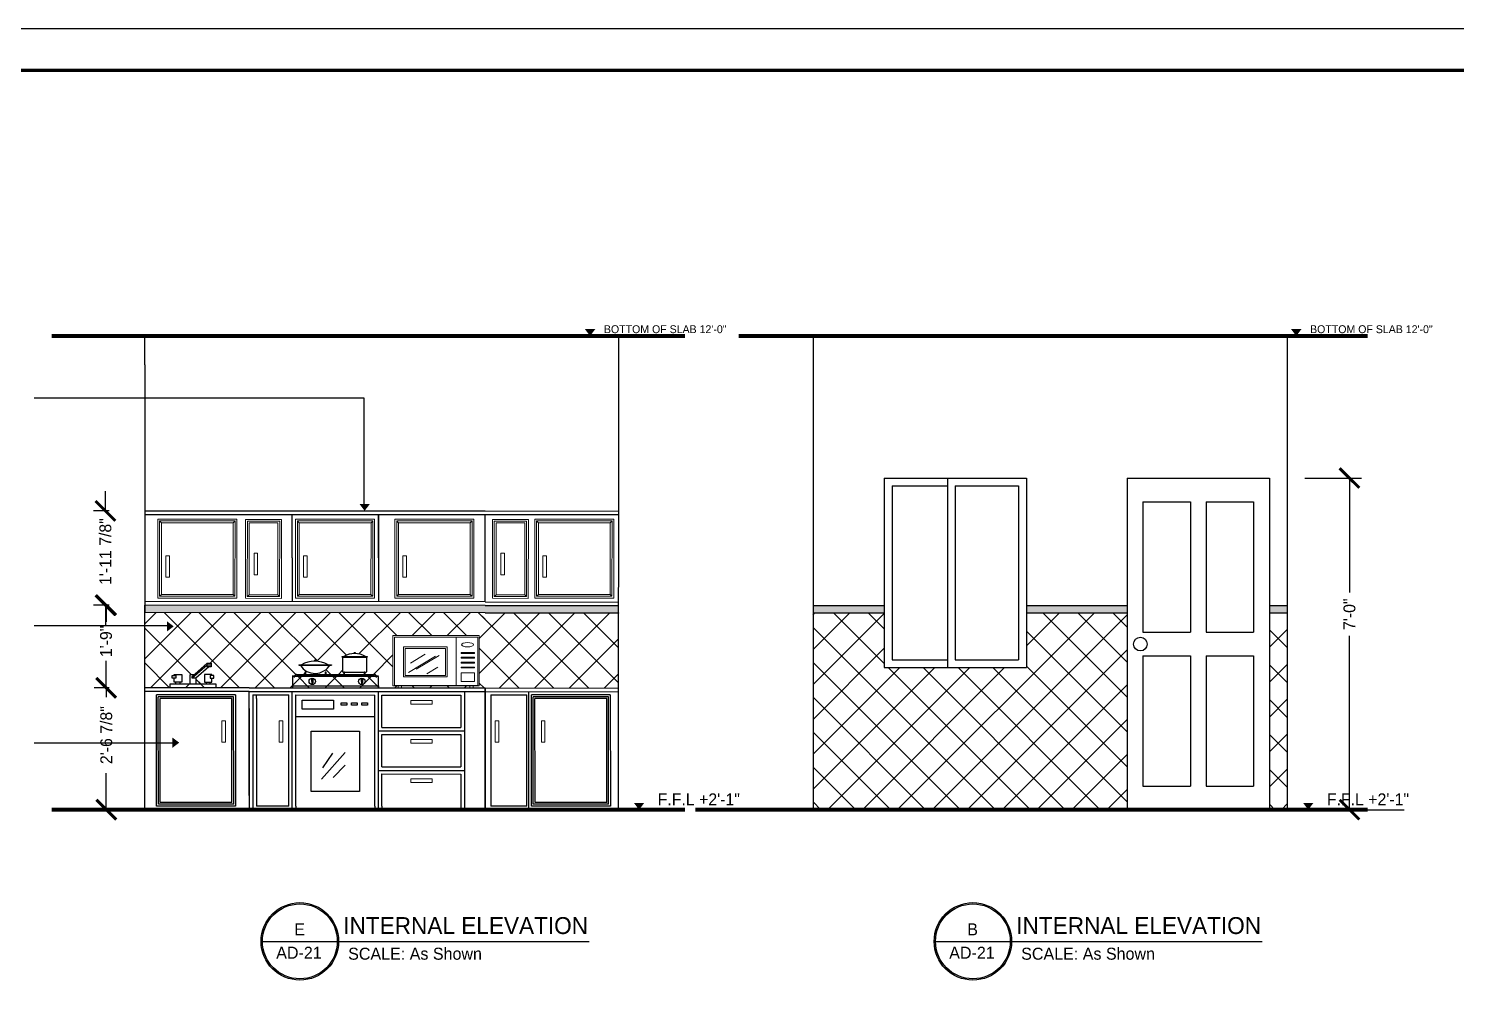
# Model space of a CAD drawing. Extents: x 10753 to 18704, y -5361 to 1140.
# Drawn here: x 16513.4 to 16874.8, y -4277.4 to -4031.7 of the extents above; entities that cross this region are included whole.
import ezdxf

# ---------------------------------------------------------------- set-up
doc = ezdxf.new("R2010")
doc.units = 0
doc.header["$LTSCALE"] = 30
doc.header["$MEASUREMENT"] = 0
doc.header["$PDMODE"] = 3
doc.layers.get('0').update_dxf_attribs({"linetype": 'CONTINUOUS'})
doc.layers.get('DEFPOINTS').update_dxf_attribs({"linetype": 'CONTINUOUS'})
for name, color, linetype in [('cross sectional lines', 9, 'CONTINUOUS'), ('furniture', 9, 'CONTINUOUS'), ('SEAL', 1, 'CONTINUOUS'), ('SLINE', 3, 'CONTINUOUS'), ('WALL', 2, 'CONTINUOUS'), ('WINDOW', 5, 'CONTINUOUS'), ('WL', 9, 'CONTINUOUS'), ('地毯', 6, 'CONTINUOUS')]:
    doc.layers.add(name, color=color, linetype=linetype)
doc.styles.add('EE', font='eurr____.ttf')
doc.styles.add('SMALL-DIM', font='stylu.ttf', dxfattribs={"height": 2})
doc.styles.get("Standard").update_dxf_attribs({"font": 'stylu.ttf', "height": 3})
doc.dimstyles.new('D1', dxfattribs={"dimtxt": 6, "dimasz": 5, "dimexe": 1, "dimexo": 2, "dimgap": 1, "dimtad": 1, "dimdec": 4, "dimzin": 3, "dimdsep": 46, "dimlunit": 4, "dimtxsty": 'Standard', "dimcen": 3, "dimclrd": 7, "dimclre": 7, "dimclrt": 2, "dimadec": 0, "dimazin": 0, "dimtfac": 1, "dimtdec": 4, "dimtofl": 0, "dimtmove": 2, "dimatfit": 3, "dimfxl": 1, "dimfrac": 2, "dimtolj": 1, "dimtzin": 1, "dimarcsym": 0})
pattern_1 = [(45, (-11268.997, -5565.0856), (-4.4194174, 4.4194174), []), (135, (-11268.997, -5565.0856), (-4.4194174, -4.4194174), [])]
pattern_2 = [(45, (-9377.65, -1191.0903), (-4.4194174, 4.4194174), []), (135, (-9377.65, -1191.0903), (-4.4194174, -4.4194174), [])]

# ---------------------------------------------------------------- blocks, each defined once
blk = doc.blocks.new('handle elivation')
at = {"color": 31, "linetype": 'ByBlock', "lineweight": 5}
for p, q in [((0, 0), (0, 6)), ((1, 6), (0, 6)), ((1, 0), (1, 6)), ((0, 0), (1, 0))]:
    blk.add_line(p, q, dxfattribs=at)
blk = doc.blocks.new('oven elivation')
at = {"color": 31, "lineweight": 9}
for p, q in [((0, 21.06), (0, 0)), ((36, 21.06), (0, 21.06)), ((36, 0), (36, 21.06)), ((0, 0), (36, 0)), ((2.22, 0), (3.63, 0)), ((2.22, -0.81), (2.22, 0)), ((3.63, 0), (3.63, -0.81)), ((32.09, -0.81), (32.09, 0)), ((33.5, -0.81), (32.09, -0.81)), ((33.5, 0), (33.5, -0.81))]:
    blk.add_line(p, q, dxfattribs=at)
at = {"color": 31, "linetype": 'ByBlock', "lineweight": 9, "ltscale": 10}
for p, q in [((0.61, 0.2), (35.52, 0.2)), ((2.22, -0.81), (3.63, -0.81))]:
    blk.add_line(p, q, dxfattribs=at)
at = {"layer": '地毯', "color": 31, "lineweight": 9}
for p, q in [((0.61, 0.2), (0.61, 20.37)), ((0.61, 20.37), (35.52, 20.37)), ((26.44, 0.2), (26.44, 20.37)), ((35.52, 20.37), (35.52, 0.2)), ((4.37, 16.33), (22.68, 16.33)), ((4.37, 3.76), (4.37, 16.33)), ((5.05, 15.65), (22, 15.65)), ((5.05, 4.44), (5.05, 15.65)), ((6.46, 5.65), (17.76, 12.5)), ((7.27, 9.48), (13.52, 13.31)), ((9.69, 7.06), (19.37, 12.7)), ((22, 15.65), (22, 4.44)), ((22.68, 16.33), (22.68, 3.76)), ((34.11, 14.05), (28.46, 14.05)), ((28.46, 14.05), (28.46, 13.64)), ((28.46, 13.64), (34.11, 13.64)), ((34.11, 12.01), (28.46, 12.01)), ((28.46, 12.01), (28.46, 11.61)), ((34.11, 13.64), (34.11, 14.05)), ((34.11, 11.61), (34.11, 12.01)), ((14.13, 5.04), (18.77, 7.86)), ((28.46, 11.61), (34.11, 11.61)), ((34.11, 9.97), (28.46, 9.97)), ((28.46, 9.97), (28.46, 9.57)), ((28.46, 9.57), (34.11, 9.57)), ((34.11, 7.93), (28.46, 7.93)), ((28.46, 7.93), (28.46, 7.53)), ((28.46, 7.53), (34.11, 7.53)), ((34.11, 9.57), (34.11, 9.97)), ((34.11, 7.53), (34.11, 7.93)), ((22.68, 3.76), (4.37, 3.76)), ((22, 4.44), (5.05, 4.44))]:
    blk.add_line(p, q, dxfattribs=at)
blk.add_lwpolyline([(28.46, 5.52), (34.08, 5.52), (34.08, 1.86), (28.46, 1.86)], close=True, dxfattribs=at)
blk.add_ellipse((31.18, 17.27), major_axis=(-2.52, 0), ratio=0.359994, dxfattribs=at)
blk = doc.blocks.new('cabinet elivation 2x2')
at = {"color": 31, "linetype": 'ByBlock', "lineweight": 9, "ltscale": 10}
for p, q in [((1, -1), (0.5, -0.5)), ((21.02, -1), (21.52, -0.5)), ((1, -21), (0.5, -21.5)), ((21, -21.02), (21.5, -21.52))]:
    blk.add_line(p, q, dxfattribs=at)
at = {"layer": 'cross sectional lines', "color": 31, "linetype": 'ByBlock', "lineweight": 9, "ltscale": 10}
for p, q in [((22.02, 0), (22, -22.02)), ((21.02, -1), (21, -21.02)), ((21.52, -0.5), (21.5, -21.52)), ((22, -22.02), (0, -22)), ((21.5, -21.52), (0.5, -21.5)), ((21, -21.02), (1, -21))]:
    blk.add_line(p, q, dxfattribs=at)
at = {"layer": 'DEFPOINTS', "color": 31, "linetype": 'ByBlock', "lineweight": 9, "ltscale": 10}
for p, q in [((0, -22), (0, 0)), ((0, 0), (22.02, 0)), ((0.5, -21.5), (0.5, -0.5)), ((0.5, -0.5), (21.52, -0.5)), ((1, -21), (1, -1)), ((1, -1), (21.02, -1))]:
    blk.add_line(p, q, dxfattribs=at)
at = {"color": 31, "linetype": 'ByBlock', "lineweight": 5}
blk.add_blockref('handle elivation', (2.25, -16.2), dxfattribs=at)
blk = doc.blocks.new('cabinet elevation 1x2')
at = {"color": 31, "linetype": 'ByBlock', "lineweight": 9, "ltscale": 10}
for p, q in [((0.98, -21.02), (0.48, -21.52)), ((8.98, -21.03), (9.48, -21.53))]:
    blk.add_line(p, q, dxfattribs=at)
at = {"layer": 'cross sectional lines', "color": 31, "linetype": 'ByBlock', "lineweight": 9, "ltscale": 10}
for p, q in [((0, 0), (-0.02, -22.02)), ((10, 0), (9.98, -22.03)), ((0.5, -0.5), (0.48, -21.52)), ((1, -1), (0.98, -21.02)), ((9, -1), (8.98, -21.03)), ((9.5, -0.5), (9.48, -21.53)), ((9.98, -22.03), (-0.02, -22.02)), ((9.48, -21.53), (0.48, -21.52)), ((8.98, -21.03), (0.98, -21.02))]:
    blk.add_line(p, q, dxfattribs=at)
at = {"layer": 'DEFPOINTS', "color": 31, "linetype": 'ByBlock', "lineweight": 9, "ltscale": 10}
for p, q in [((0, 0), (10, 0)), ((0.5, -0.5), (9.5, -0.5)), ((1, -1), (9, -1))]:
    blk.add_line(p, q, dxfattribs=at)
at = {"layer": 'cross sectional lines', "color": 31, "linetype": 'ByBlock', "lineweight": 9, "ltscale": 10}
blk.add_blockref('handle elivation', (2.36, -15.44), dxfattribs=at)
blk = doc.blocks.new('Faucet - kit sink front')
for p, q in [((-0.25, 3), (3.75, 6.5)), ((3.75, 6), (-0.25, 2.5)), ((4.1921, 5.5041), (0.75, 2.5)), ((3.75, 6), (3.75, 6.5)), ((3.75, 6.5), (4.75, 6.5)), ((3.75, 5.5), (3.75, 6)), ((4.75, 6), (3.75, 6)), ((4.75, 5.5), (3.75, 5.5)), ((4.75, 6.5), (4.75, 6)), ((4.75, 6), (4.75, 5.5)), ((-4.5, 1), (-4.5, 1.5)), ((-3.5, 1.5), (-3.5, 1)), ((-0.75, 3.5), (0.3192, 3.5)), ((-0.75, 1), (-0.75, 3.5)), ((-0.25, 2.5), (-0.25, 3)), ((0.75, 2.5), (-0.25, 2.5)), ((0.75, 2.5), (0.75, 1)), ((3.5, 1.5), (3.5, 1)), ((4.5, 1), (4.5, 1.5))]:
    blk.add_line(p, q)
for points in [[(-6, 0), (-6, 1), (6, 1), (6, 0)], [(-5.5, 2.5), (-5.5, 3.25), (-4.5, 3.25), (-4.5, 2.5)], [(5.5, 2.5), (5.5, 3.25), (4.5, 3.25), (4.5, 2.5)]]:
    blk.add_lwpolyline(points, close=True)
for points in [[(-5, 3.2513), (-5, 3.5), (-3, 3.5), (-3, 1.5), (-5, 1.5), (-5, 2.5)], [(5, 3.2513), (5, 3.5), (3, 3.5), (3, 1.5), (5, 1.5), (5, 2.5)]]:
    blk.add_lwpolyline(points)
blk = doc.blocks.new('_ArchTick')
at = {"color": 0, "linetype": 'ByBlock', "const_width": 0.15}
blk.add_lwpolyline([(-0.5, -0.5), (0.5, 0.5)], dxfattribs=at)
blk = doc.blocks.new('*D425')
at = {"color": 7, "linetype": 'Continuous', "lineweight": -2, "transparency": 16777216}
for p, q in [((16533.78, -4198.7), (16530.05, -4198.7)), ((16533.05, -4198.7), (16533.05, -4201.05)), ((16533.05, -4229.58), (16533.05, -4220.33)), ((16533.78, -4229.58), (16530.05, -4229.58))]:
    blk.add_line(p, q, dxfattribs=at)
at = {"layer": 'DEFPOINTS', "color": 0, "linetype": 'Continuous', "transparency": 16777216}
for p in [(16533.05, -4198.7), (16542.78, -4198.7), (16542.78, -4229.58)]:
    blk.add_point(p, dxfattribs=at)
at = {"color": 7, "linetype": 'Continuous', "lineweight": -2, "transparency": 16777216, "xscale": 5, "yscale": 5, "zscale": 5}
for p, rotation in [((16533.05, -4198.7), 90), ((16533.05, -4229.58), 270)]:
    blk.add_blockref('_ArchTick', p, dxfattribs=dict(at, rotation=rotation))
at = {"color": 0, "linetype": 'Continuous', "transparency": 16777216, "insert": (16533.05, -4210.69), "char_height": 3, "attachment_point": 5, "rotation": 90}
blk.add_mtext('\\A1;2\'-6 7/8"', dxfattribs=at)
blk = doc.blocks.new('*D426')
at = {"color": 7, "linetype": 'Continuous', "lineweight": -2, "transparency": 16777216}
for p, q in [((16533.78, -4177.78), (16529.99, -4177.78)), ((16532.99, -4177.78), (16532.99, -4181.99)), ((16532.99, -4198.7), (16532.99, -4191.91)), ((16533.78, -4198.7), (16529.99, -4198.7))]:
    blk.add_line(p, q, dxfattribs=at)
at = {"layer": 'DEFPOINTS', "color": 0, "linetype": 'Continuous', "transparency": 16777216}
for p in [(16532.99, -4177.78), (16542.78, -4177.78), (16542.78, -4198.7)]:
    blk.add_point(p, dxfattribs=at)
at = {"color": 7, "linetype": 'Continuous', "lineweight": -2, "transparency": 16777216, "xscale": 5, "yscale": 5, "zscale": 5}
for p, rotation in [((16532.99, -4177.78), 90), ((16532.99, -4198.7), 270)]:
    blk.add_blockref('_ArchTick', p, dxfattribs=dict(at, rotation=rotation))
at = {"color": 0, "linetype": 'Continuous', "transparency": 16777216, "insert": (16532.99, -4186.95), "char_height": 3, "attachment_point": 5, "rotation": 90}
blk.add_mtext('\\A1;1\'-9"', dxfattribs=at)
blk = doc.blocks.new('*D427')
at = {"color": 7, "linetype": 'Continuous', "lineweight": -2, "transparency": 16777216}
for p, q in [((16532.83, -4153.9), (16532.83, -4148.9)), ((16533.78, -4153.9), (16529.83, -4153.9)), ((16533.78, -4177.78), (16529.83, -4177.78)), ((16532.83, -4177.78), (16532.83, -4182.78))]:
    blk.add_line(p, q, dxfattribs=at)
at = {"layer": 'DEFPOINTS', "color": 0, "linetype": 'Continuous', "transparency": 16777216}
for p in [(16532.83, -4153.9), (16542.78, -4153.9), (16542.78, -4177.78)]:
    blk.add_point(p, dxfattribs=at)
at = {"color": 7, "linetype": 'Continuous', "lineweight": -2, "transparency": 16777216, "xscale": 5, "yscale": 5, "zscale": 5}
for p, rotation in [((16532.83, -4153.9), 270), ((16532.83, -4177.78), 90)]:
    blk.add_blockref('_ArchTick', p, dxfattribs=dict(at, rotation=rotation))
at = {"color": 0, "linetype": 'Continuous', "transparency": 16777216, "insert": (16532.83, -4164.2), "char_height": 3, "attachment_point": 5, "rotation": 90}
blk.add_mtext('\\A1;1\'-11 7/8"', dxfattribs=at)
blk = doc.blocks.new('*D385')
at = {"color": 7, "lineweight": -2, "transparency": 16777216}
for p, q in [((16836.46, -4145.58), (16850.73, -4145.58)), ((16847.73, -4145.58), (16847.73, -4174.6)), ((16847.73, -4229.58), (16847.73, -4185.54)), ((16836.46, -4229.58), (16850.73, -4229.58))]:
    blk.add_line(p, q, dxfattribs=at)
at = {"layer": 'DEFPOINTS', "color": 0, "transparency": 16777216}
for p in [(16827.46, -4145.58), (16847.73, -4145.58), (16827.46, -4229.58)]:
    blk.add_point(p, dxfattribs=at)
at = {"color": 7, "lineweight": -2, "transparency": 16777216, "xscale": 5, "yscale": 5, "zscale": 5}
for p, rotation in [((16847.73, -4145.58), 90), ((16847.73, -4229.58), 270)]:
    blk.add_blockref('_ArchTick', p, dxfattribs=dict(at, rotation=rotation))
at = {"color": 0, "transparency": 16777216, "insert": (16847.73, -4180.07), "char_height": 3, "attachment_point": 5, "rotation": 90}
blk.add_mtext('\\A1;7\'-0"', dxfattribs=at)

msp = doc.modelspace()

# ---------------------------------------------------------------- hatches: boundary and pattern name
at = {"linetype": 'Continuous'}
h = msp.add_hatch(color=230, dxfattribs=at)
h.dxf.hatch_style = 1
h.paths.add_polyline_path([(16656.81053, -4107.86217), (16654.19348, -4107.86217), (16655.50201, -4109.5808)])
h = msp.add_hatch(color=230, dxfattribs=at)
h.dxf.hatch_style = 1
h.paths.add_polyline_path([(16835.56386, -4107.86217), (16832.94681, -4107.86217), (16834.25534, -4109.5808)])
h = msp.add_hatch(color=230, dxfattribs=at)
h.dxf.hatch_style = 1
h.paths.add_polyline_path([(16599.74779, -4152.15458), (16597.13074, -4152.15458), (16598.43927, -4153.87321)])
h = msp.add_hatch(color=230, dxfattribs=at)
h.dxf.hatch_style = 1
h.paths.add_polyline_path([(16548.37979, -4181.8363), (16548.37979, -4184.45335), (16550.09843, -4183.14483)])
h = msp.add_hatch()
h.set_pattern_fill('ANSI37', color=0, scale=50)
h.set_pattern_definition(pattern_1)
h.paths.add_polyline_path([(16831.95634, -4179.70885), (16827.45634, -4179.70885), (16827.45634, -4229.5808), (16831.95634, -4229.5808)])
h = msp.add_hatch(color=230, dxfattribs=at)
h.dxf.hatch_style = 1
h.paths.add_polyline_path([(16549.77003, -4211.29791), (16549.77003, -4213.91496), (16551.48867, -4212.60644)])
h = msp.add_hatch(color=230, dxfattribs=at)
h.dxf.hatch_style = 1
h.paths.add_polyline_path([(16669.21174, -4227.86217), (16666.59469, -4227.86217), (16667.90321, -4229.5808)])
h = msp.add_hatch(color=230, dxfattribs=at)
h.dxf.hatch_style = 1
h.paths.add_polyline_path([(16838.5998, -4227.86217), (16835.98275, -4227.86217), (16837.29128, -4229.5808)])
at = {"layer": 'furniture'}
h = msp.add_hatch(color=3, dxfattribs=at)
h.dxf.hatch_style = 1
h.paths.add_polyline_path([(16662.72037, -4177.89223), (16628.94887, -4177.86124), (16542.77633, -4177.78341), (16542.77633, -4179.60002), (16628.94723, -4179.67785), (16662.7187, -4179.70885)])
h = msp.add_hatch(color=3, dxfattribs=at)
h.dxf.hatch_style = 1
h.paths.add_polyline_path([(16628.94969, -4177.86124), (16542.7764, -4177.78341), (16542.7764, -4179.60002), (16628.94969, -4179.67786)])
h = msp.add_hatch(color=3, dxfattribs=at)
h.dxf.hatch_style = 1
h.paths.add_polyline_path([(16631.60758, -4367.75487), (16560.60758, -4367.75487), (16560.60758, -4369.75487), (16647.60758, -4369.75487), (16647.60758, -4368.96401), (16631.60758, -4368.96464)])
h.paths.add_polyline_path([(16833.62354, -4367.75487), (16806.62354, -4367.75487), (16806.62354, -4369.75487), (16833.62354, -4369.75487)])
h.paths.add_polyline_path([(16770.62354, -4367.75487), (16762.62443, -4367.75487), (16762.62444, -4368.08181), (16746.62354, -4368.08244), (16746.62354, -4369.75487), (16770.62354, -4369.75487)])
h.paths.add_polyline_path([(16791.45634, -4177.89223), (16765.95634, -4177.89223), (16765.95634, -4179.70885), (16791.45634, -4179.70885)])
h.paths.add_polyline_path([(16729.95634, -4177.89223), (16711.95634, -4177.89223), (16711.95634, -4179.70885), (16729.95634, -4179.70885)])
h.paths.add_polyline_path([(16831.95634, -4177.89223), (16827.45634, -4177.89223), (16827.45634, -4179.70885), (16831.95634, -4179.70885)])
h = msp.add_hatch(dxfattribs=at)
h.set_pattern_fill('ANSI37', color=3, scale=50)
h.set_pattern_definition(pattern_2)
h.paths.add_polyline_path([(16662.7187, -4179.70885), (16628.94723, -4179.67785), (16542.77561, -4179.60002), (16542.77591, -4198.69836), (16569.215, -4198.69836), (16601.91323, -4198.72789), (16601.91323, -4198.7082), (16601.95789, -4198.17075), (16601.95789, -4198.72793), (16628.94969, -4198.75231), (16662.7012, -4198.78329)])
h.paths.add_polyline_path([(16627.40589, -4198.24403), (16625.89301, -4198.24403), (16625.89301, -4198.73244), (16625.03755, -4198.73244), (16625.03755, -4198.24403), (16607.80626, -4198.24403), (16607.80626, -4198.73244), (16606.9508, -4198.73244), (16606.9508, -4198.24403), (16605.60652, -4198.24403), (16605.60652, -4185.49345), (16627.40589, -4185.49345)], flags=16)
h.paths.add_polyline_path([(16627.11509, -4198.12192), (16605.97315, -4198.12192), (16605.97315, -4185.91174), (16627.11509, -4185.91174)], flags=0)
h.paths.add_polyline_path([(16626.25962, -4189.73767), (16626.25962, -4189.98186), (16622.83781, -4189.98186), (16622.83781, -4189.73767)], flags=0)
h.paths.add_polyline_path([(16626.25962, -4190.97159), (16626.25962, -4191.21579), (16622.83781, -4191.21579), (16622.83781, -4190.97159)], flags=0)
edge = h.paths.add_edge_path(flags=0)
edge.add_ellipse((16624.48762, -4187.78403), major_axis=(-1.52759, 0), ratio=0.359994354, start_angle=0, end_angle=360)
h.paths.add_polyline_path([(16626.25962, -4192.20552), (16626.25962, -4192.44971), (16622.83781, -4192.44971), (16622.83781, -4192.20552)], flags=0)
h.paths.add_polyline_path([(16626.25962, -4193.43945), (16626.25962, -4193.68364), (16622.83781, -4193.68364), (16622.83781, -4193.43945)], flags=0)
h.paths.add_polyline_path([(16626.24024, -4194.8991), (16626.24024, -4197.12033), (16622.83781, -4197.12033), (16622.83781, -4194.8991)], flags=0)
h.paths.add_polyline_path([(16619.33849, -4195.96911), (16608.25042, -4195.96911), (16608.25042, -4188.35686), (16619.33849, -4188.35686)], flags=0)
h.paths.add_polyline_path([(16618.92718, -4195.5578), (16608.66173, -4195.5578), (16608.66173, -4188.76817), (16618.92718, -4188.76817)], flags=0)
h.paths.add_polyline_path([(16601.44055, -4195.86021), (16580.66379, -4195.86021, -0.414213562), (16581.21054, -4195.31345), (16593.17225, -4195.31345), (16593.17225, -4194.83146), (16593.08175, -4194.83146, -0.414213562), (16592.94506, -4194.69477), (16592.94506, -4190.97268), (16592.74547, -4190.97268), (16592.74547, -4190.77309), (16593.18297, -4190.77309, -0.132936902), (16595.93977, -4190.0216, -0.413337456), (16595.80596, -4189.88739, -1), (16596.07438, -4189.88739, -0.451127022), (16595.93972, -4190.03693, -0.131220231), (16598.66376, -4190.77309), (16599.07856, -4190.77309), (16599.07856, -4190.97268), (16598.87897, -4190.97268), (16598.87897, -4194.69477, -0.222128588), (16598.74228, -4194.83146), (16598.50444, -4194.83146), (16598.50444, -4195.31345), (16600.89379, -4195.31345, -0.414213562)], flags=16)
h.paths.add_polyline_path([(16598.54787, -4197.07324, -1), (16596.9076, -4197.07324, -1)], flags=16)
h.paths.add_polyline_path([(16597.89205, -4196.4912), (16597.89205, -4197.57217, -0.340739059), (16597.61867, -4197.57217), (16597.61867, -4196.4912, -0.340739059)], flags=0)
h.paths.add_polyline_path([(16590.05762, -4192.85286), (16590.05762, -4193.00329), (16589.61589, -4193.00329, -0.553989616), (16582.17871, -4193.00329), (16581.81631, -4193.00329), (16581.81631, -4192.85286), (16582.41933, -4192.85286, -0.26676644), (16589.20334, -4192.85286)], flags=16)
h.paths.add_polyline_path([(16588.66301, -4194.70821), (16588.66301, -4195.26467), (16588.46201, -4195.26467), (16588.46201, -4194.70821)], flags=16)
h.paths.add_polyline_path([(16585.75528, -4191.75539, -1), (16586.04259, -4191.75539, -1)], flags=16)
h.paths.add_polyline_path([(16586.0021, -4197.07324, -1), (16584.36183, -4197.07324, -1)], flags=16)
h.paths.add_polyline_path([(16585.32445, -4196.4912), (16585.32445, -4197.57217, -0.340739059), (16585.05107, -4197.57217), (16585.05107, -4196.4912, -0.340739059)], flags=0)
h.paths.add_polyline_path([(16583.52487, -4194.70821), (16583.52487, -4195.26467), (16583.32387, -4195.26467), (16583.32387, -4194.70821)], flags=16)
h.paths.add_polyline_path([(16550.68314, -4197.73919), (16550.68314, -4197.2596), (16550.20355, -4197.2596), (16550.20355, -4196.30043), (16549.72397, -4196.30043), (16549.72397, -4195.58105), (16550.20355, -4195.58105), (16550.20355, -4195.34126), (16552.1219, -4195.34126), (16552.1219, -4197.2596), (16551.64231, -4197.2596), (16551.64231, -4197.73919), (16554.28004, -4197.73919), (16554.28004, -4195.34126), (16555.30772, -4195.34126), (16558.59631, -4192.46374), (16559.55548, -4192.46374), (16559.55548, -4192.94333), (16559.55548, -4193.42291), (16559.01586, -4193.42291), (16555.71879, -4196.30043), (16555.71879, -4197.73919), (16558.35652, -4197.73919), (16558.35652, -4197.2596), (16557.87693, -4197.2596), (16557.87693, -4195.34126), (16559.79528, -4195.34126), (16559.79528, -4195.58105), (16560.27486, -4195.58105), (16560.27486, -4196.30043), (16559.79528, -4196.30043), (16559.79528, -4197.2596), (16559.31569, -4197.2596), (16559.31569, -4197.73919)], flags=16)
h = msp.add_hatch(dxfattribs=at)
h.set_pattern_fill('ANSI37', color=3, scale=50)
h.set_pattern_definition(pattern_2)
h.paths.add_polyline_path([(16605.60652, -4185.49345), (16627.40589, -4185.49345), (16627.40589, -4198.24403), (16625.89301, -4198.24403), (16625.89301, -4198.74955), (16628.94969, -4198.75231), (16628.94969, -4179.67786), (16542.77561, -4179.60002), (16542.77591, -4198.69836), (16549.24438, -4198.69836), (16549.24438, -4197.73919), (16550.68314, -4197.73919), (16550.68314, -4197.2596), (16550.20355, -4197.2596), (16550.20355, -4196.30043), (16549.72397, -4196.30043), (16549.72397, -4195.58105), (16550.20355, -4195.58105), (16550.20355, -4195.34126), (16552.1219, -4195.34126), (16552.1219, -4197.2596), (16551.64231, -4197.2596), (16551.64231, -4197.73919), (16554.28004, -4197.73919), (16554.28004, -4195.34126), (16555.30772, -4195.34126), (16558.59631, -4192.46374), (16559.55548, -4192.46374), (16559.55548, -4192.94333), (16559.55548, -4193.42291), (16559.01586, -4193.42291), (16555.71879, -4196.30043), (16555.71879, -4197.73919), (16558.35652, -4197.73919), (16558.35652, -4197.2596), (16557.87693, -4197.2596), (16557.87693, -4195.34126), (16559.79528, -4195.34126), (16559.79528, -4195.58105), (16560.27486, -4195.58105), (16560.27486, -4196.30043), (16559.79528, -4196.30043), (16559.79528, -4197.2596), (16559.31569, -4197.2596), (16559.31569, -4197.73919), (16560.75445, -4197.73919), (16560.75445, -4198.69836), (16569.215, -4198.69836), (16580.1616, -4198.70825), (16580.1616, -4198.17075), (16580.1616, -4195.71293), (16580.684, -4195.71293, -0.336408504), (16581.21054, -4195.31345), (16583.32387, -4195.31345), (16583.32387, -4194.70821), (16583.52487, -4194.70821), (16583.52487, -4195.31345), (16588.46201, -4195.31345), (16588.46201, -4194.70821), (16588.66301, -4194.70821), (16588.66301, -4195.31345), (16593.17225, -4195.31345), (16593.17225, -4194.83146), (16593.08175, -4194.83146, -0.414213562), (16592.94506, -4194.69477), (16592.94506, -4190.97268), (16592.74547, -4190.97268), (16592.74547, -4190.77309), (16593.18297, -4190.77309, -0.132936902), (16595.93977, -4190.0216, -0.413337456), (16595.80596, -4189.88739, -1), (16596.07438, -4189.88739, -0.451127022), (16595.93972, -4190.03693, -0.131220231), (16598.66376, -4190.77309), (16599.07856, -4190.77309), (16599.07856, -4190.97268), (16598.87897, -4190.97268), (16598.87897, -4194.53896, -0.414213562), (16598.74228, -4194.83146), (16598.50444, -4194.83146), (16598.50444, -4195.31345), (16600.89379, -4195.31345, -0.336408504), (16601.42034, -4195.71293), (16601.93083, -4195.71293), (16601.95789, -4195.86021), (16601.95789, -4198.17075), (16601.95789, -4198.72793), (16606.9508, -4198.73244), (16606.9508, -4198.24403), (16605.60652, -4198.24403)])
h.paths.add_polyline_path([(16581.81631, -4192.85286), (16582.41933, -4192.85286, -0.134791381), (16585.89714, -4191.89904, -0.410554547), (16585.75528, -4191.75539, -1), (16586.04259, -4191.75539, -0.547888269), (16585.89652, -4191.94852, -0.1279114), (16589.20334, -4192.85286), (16590.05762, -4192.85286), (16590.05762, -4193.00329), (16589.61589, -4193.00329, -0.553989616), (16582.17871, -4193.00329), (16581.81631, -4193.00329)], flags=16)
h = msp.add_hatch(dxfattribs=at)
h.set_pattern_fill('ANSI37', color=3, scale=50)
h.set_pattern_definition(pattern_1)
h.paths.add_polyline_path([(16625.60758, -4389.87987), (16647.60758, -4389.87987), (16647.60758, -4369.75487), (16560.60758, -4369.75487), (16560.60758, -4419.87987), (16625.60758, -4419.87987)])
h.paths.add_polyline_path([(16770.62354, -4369.75487), (16746.62354, -4369.75487), (16746.62354, -4388.99742), (16750.23472, -4388.99742), (16768.62354, -4388.99742), (16768.62354, -4419.87987), (16770.62354, -4419.87987)])
h.paths.add_polyline_path([(16833.62354, -4369.75487), (16806.62354, -4369.75487), (16806.62354, -4419.87987), (16833.62354, -4419.87987)])
h.paths.add_polyline_path([(16791.45634, -4179.70885), (16765.95634, -4179.70885), (16765.95634, -4193.5808), (16729.95634, -4193.5808), (16729.95634, -4179.70885), (16711.95634, -4179.70885), (16711.95634, -4229.5808), (16791.45634, -4229.5808)])

# ---------------------------------------------------------------- linework, layer by layer
at = {"linetype": 'Continuous'}
for p, q in [((16831.95634, -4109.5808), (16852.30747, -4109.5808)), ((16542.77633, -4116.91623), (16542.77633, -4179.60002)), ((16628.94969, -4176.95293), (16662.7212, -4176.98393)), ((16553.67608, -4229.5808), (16662.67294, -4229.5808)), ((16682.30253, -4229.5808), (16693.93794, -4229.5808)), ((16711.95634, -4229.5808), (16693.93794, -4229.5808)), ((16831.95634, -4229.5808), (16861.55821, -4229.5808))]:
    msp.add_line(p, q, dxfattribs=at)
at = {"color": 230, "linetype": 'Continuous'}
for p, q in [((16598.33531, -4125.35096), (16514.7695, -4125.35096)), ((16598.33531, -4152.59309), (16598.33531, -4125.35096)), ((16548.44783, -4183.0222), (16514.7695, -4183.0222)), ((16549.81937, -4212.69989), (16514.7695, -4212.69989))]:
    msp.add_line(p, q, dxfattribs=at)
at = {"color": 1}
for p, q in [((16791.45634, -4145.5808), (16827.45634, -4145.5808)), ((16791.45634, -4145.5808), (16791.45634, -4229.5808)), ((16827.45634, -4145.5808), (16827.45634, -4229.5808)), ((16795.45634, -4151.5808), (16807.45634, -4151.5808)), ((16795.45634, -4151.5808), (16795.45634, -4184.5808)), ((16807.45634, -4151.5808), (16807.45634, -4184.5808)), ((16811.45634, -4151.5808), (16823.45634, -4151.5808)), ((16811.45634, -4151.5808), (16811.45634, -4184.5808)), ((16823.45634, -4151.5808), (16823.45634, -4184.5808)), ((16795.45634, -4184.5808), (16807.45634, -4184.5808)), ((16811.45634, -4184.5808), (16823.45634, -4184.5808)), ((16795.45634, -4190.5808), (16795.45634, -4223.5808)), ((16795.45634, -4190.5808), (16807.45634, -4190.5808)), ((16807.45634, -4190.5808), (16807.45634, -4223.5808)), ((16811.45634, -4190.5808), (16811.45634, -4223.5808)), ((16811.45634, -4190.5808), (16823.45634, -4190.5808)), ((16823.45634, -4190.5808), (16823.45634, -4223.5808)), ((16795.45634, -4223.5808), (16807.45634, -4223.5808)), ((16811.45634, -4223.5808), (16823.45634, -4223.5808))]:
    msp.add_line(p, q, dxfattribs=at)
at = {"color": 31, "linetype": 'ByBlock'}
for p, q in [((16542.7764, -4153.9024), (16588.06155, -4153.9024)), ((16542.7764, -4154.81071), (16588.06155, -4154.81071)), ((16580.12318, -4165.76555), (16580.12318, -4154.81071)), ((16588.06155, -4153.9024), (16594.08807, -4153.9024)), ((16588.06155, -4154.81071), (16594.08807, -4154.81071)), ((16594.08807, -4153.9024), (16628.94969, -4153.9024)), ((16594.08807, -4154.81071), (16628.94969, -4154.81071)), ((16601.92173, -4154.81071), (16601.90175, -4176.9285)), ((16601.92255, -4165.76555), (16601.92255, -4154.81071)), ((16628.94969, -4153.9024), (16662.74236, -4153.93341)), ((16628.94969, -4156.91623), (16628.94969, -4154.81071)), ((16628.94969, -4154.81071), (16662.74152, -4154.84172)), ((16628.94969, -4176.95293), (16628.94969, -4156.91623)), ((16580.12318, -4165.76555), (16580.12318, -4166.7298)), ((16580.12318, -4166.7298), (16580.12318, -4176.90883)), ((16569.215, -4198.69836), (16542.7764, -4198.69836)), ((16569.21418, -4199.60667), (16542.7764, -4199.60667)), ((16569.21418, -4201.42328), (16569.21582, -4199.60667)), ((16580.11386, -4229.5808), (16580.11386, -4199.61651)), ((16601.91323, -4229.5808), (16601.91323, -4199.6362)), ((16601.91323, -4199.6362), (16623.71261, -4199.65589)), ((16623.71261, -4199.65589), (16623.71261, -4229.5808)), ((16628.94969, -4198.75231), (16628.94969, -4229.5808)), ((16628.94969, -4229.5808), (16628.94969, -4198.75231)), ((16628.94969, -4198.75231), (16662.7012, -4198.78329)), ((16628.94969, -4199.66062), (16662.70037, -4199.69159)), ((16639.92055, -4199.67069), (16639.92055, -4229.5808)), ((16565.73384, -4200.52014, 0.15996), (16545.75108, -4200.52014, 0.15996)), ((16545.77946, -4228.67767, 0.15996), (16545.75108, -4200.52014, 0.15996)), ((16565.28015, -4200.9743, 0.15996), (16546.20569, -4200.9743, 0.15996)), ((16546.23315, -4228.22351, 0.15996), (16546.20569, -4200.9743, 0.15996)), ((16564.82645, -4201.42845, 0.15996), (16546.6603, -4201.42845, 0.15996)), ((16546.68685, -4227.76936, 0.15996), (16546.6603, -4201.42845, 0.15996)), ((16564.853, -4227.76936, 0.15996), (16564.82645, -4201.42845, 0.15996)), ((16565.30761, -4228.22351, 0.15996), (16565.28015, -4200.9743, 0.15996)), ((16565.73384, -4200.52014, 0.15996), (16565.76222, -4228.67767, 0.15996)), ((16569.21418, -4225.94757), (16569.21418, -4201.42328)), ((16570.12249, -4200.51579), (16579.20556, -4200.524)), ((16570.12249, -4200.51579), (16570.12249, -4201.57342)), ((16570.12249, -4201.57342), (16570.12249, -4227.76419)), ((16571.03079, -4201.42328), (16571.03161, -4200.51661)), ((16571.03079, -4201.42328), (16571.03079, -4227.76419)), ((16579.20556, -4228.67249), (16579.20556, -4200.524)), ((16602.82154, -4208.7201), (16602.82154, -4200.54533)), ((16602.82154, -4200.54533), (16622.8043, -4200.56338)), ((16622.8043, -4200.56338), (16622.8043, -4208.73815)), ((16630.40333, -4200.51579), (16639.4864, -4200.524)), ((16630.40333, -4200.51579), (16630.40333, -4201.57342)), ((16630.40333, -4201.57342), (16630.40333, -4227.76419)), ((16639.4864, -4228.67249), (16639.4864, -4200.524)), ((16660.62662, -4200.52014, 0.15996), (16640.64386, -4200.52014, 0.15996)), ((16640.67224, -4228.67767, 0.15996), (16640.64386, -4200.52014, 0.15996)), ((16660.17293, -4200.9743, 0.15996), (16641.09847, -4200.9743, 0.15996)), ((16641.12593, -4228.22351, 0.15996), (16641.09847, -4200.9743, 0.15996)), ((16659.71923, -4201.42845, 0.15996), (16641.55308, -4201.42845, 0.15996)), ((16641.57963, -4227.76936, 0.15996), (16641.55308, -4201.42845, 0.15996)), ((16659.74578, -4227.76936, 0.15996), (16659.71923, -4201.42845, 0.15996)), ((16660.20039, -4228.22351, 0.15996), (16660.17293, -4200.9743, 0.15996)), ((16660.62662, -4200.52014, 0.15996), (16660.655, -4228.67767, 0.15996)), ((16569.21418, -4203.98796), (16569.21418, -4229.5808)), ((16570.12249, -4203.98796), (16570.12249, -4229.5808)), ((16630.40333, -4203.98796), (16630.40333, -4228.67249)), ((16601.90421, -4209.62757), (16623.70358, -4209.64726)), ((16602.82154, -4208.7201), (16622.8043, -4208.73815)), ((16602.82154, -4218.71148), (16602.82154, -4210.53671)), ((16602.82154, -4210.53671), (16622.8043, -4210.55476)), ((16622.8043, -4210.55476), (16622.8043, -4218.72953)), ((16601.89519, -4219.61895), (16623.69456, -4219.63864)), ((16602.82154, -4218.71148), (16622.8043, -4218.72953)), ((16602.82154, -4228.67249), (16602.82154, -4220.52809)), ((16602.82154, -4220.52809), (16622.8043, -4220.54614)), ((16622.8043, -4220.54614), (16622.8043, -4228.67249)), ((16565.76222, -4228.67767, 0.15996), (16545.77946, -4228.67767, 0.15996)), ((16565.30761, -4228.22351, 0.15996), (16546.23315, -4228.22351, 0.15996)), ((16564.853, -4227.76936, 0.15996), (16546.68685, -4227.76936, 0.15996)), ((16571.03079, -4227.76419), (16571.03079, -4228.67249)), ((16579.20556, -4228.67249), (16571.03079, -4228.67249)), ((16631.31164, -4228.67249), (16630.40333, -4228.67249)), ((16639.4864, -4228.67249), (16631.31164, -4228.67249)), ((16660.655, -4228.67767, 0.15996), (16640.67224, -4228.67767, 0.15996)), ((16660.20039, -4228.22351, 0.15996), (16641.12593, -4228.22351, 0.15996)), ((16659.74578, -4227.76936, 0.15996), (16641.57963, -4227.76936, 0.15996))]:
    msp.add_line(p, q, dxfattribs=at)
at = {"color": 2, "linetype": 'ByBlock', "ltscale": 10}
for p, q in [((16628.94969, -4176.95293), (16542.7764, -4176.8751)), ((16542.7764, -4229.5808), (16662.67294, -4229.5808))]:
    msp.add_line(p, q, dxfattribs=at)
at = {"color": 35, "linetype": 'ByBlock'}
for p, q in [((16592.74547, -4190.77309), (16599.07856, -4190.77309)), ((16592.74547, -4190.97268), (16592.74547, -4190.77309)), ((16592.74547, -4190.97268), (16599.07856, -4190.97268)), ((16592.94506, -4194.69477), (16592.94506, -4190.97268)), ((16598.87897, -4190.97268), (16598.87897, -4194.69477)), ((16599.07856, -4190.77309), (16599.07856, -4190.97268)), ((16580.06055, -4195.71293), (16601.93083, -4195.71293)), ((16601.95789, -4195.86021), (16580.1616, -4195.86021)), ((16580.1616, -4195.86021), (16580.1616, -4198.17075)), ((16580.66379, -4196.13358), (16580.66379, -4195.86021)), ((16581.21054, -4195.31345), (16600.89379, -4195.31345)), ((16581.81631, -4192.85286), (16590.05762, -4192.85286)), ((16581.81631, -4192.85286), (16581.81631, -4193.00329)), ((16581.81631, -4193.00329), (16590.05762, -4193.00329)), ((16583.32387, -4194.70821), (16583.32387, -4195.26467)), ((16583.52487, -4194.70821), (16583.32387, -4194.70821)), ((16583.32387, -4195.26467), (16583.52487, -4195.26467)), ((16583.52487, -4195.26467), (16583.52487, -4194.70821)), ((16588.46201, -4194.70821), (16588.46201, -4195.26467)), ((16588.66301, -4194.70821), (16588.46201, -4194.70821)), ((16588.46201, -4195.26467), (16588.66301, -4195.26467)), ((16588.66301, -4195.26467), (16588.66301, -4194.70821)), ((16590.05762, -4192.85286), (16590.05762, -4193.00329)), ((16593.17225, -4194.83146), (16593.08175, -4194.83146)), ((16593.17225, -4194.75847), (16593.17225, -4195.31493)), ((16593.37325, -4194.75847), (16593.17225, -4194.75847)), ((16593.17225, -4195.31493), (16593.37325, -4195.31493)), ((16593.37325, -4195.31493), (16593.37325, -4194.75847)), ((16598.30343, -4194.83146), (16593.37325, -4194.83146)), ((16598.30343, -4194.75847), (16598.30343, -4195.31493)), ((16598.50444, -4194.75847), (16598.30343, -4194.75847)), ((16598.50444, -4195.31493), (16598.50444, -4194.75847)), ((16598.74228, -4194.83146), (16598.50444, -4194.83146)), ((16601.44055, -4196.13358), (16601.44055, -4195.86021)), ((16601.95789, -4198.17075), (16601.95789, -4195.86021)), ((16569.21418, -4199.60667), (16628.94969, -4199.66062)), ((16569.215, -4198.69836), (16628.94969, -4198.75231)), ((16580.11388, -4198.70816), (16601.91325, -4198.70816)), ((16580.1616, -4198.17075), (16580.1616, -4198.70816)), ((16580.1616, -4198.17075), (16601.95789, -4198.17075)), ((16585.05107, -4196.4912), (16585.05107, -4197.57217)), ((16585.05107, -4197.07324), (16585.05107, -4196.4912)), ((16585.32445, -4196.4912), (16585.32445, -4197.57217)), ((16597.61867, -4196.4912), (16597.61867, -4197.57217)), ((16597.61867, -4197.07324), (16597.61867, -4196.4912)), ((16597.89205, -4196.4912), (16597.89205, -4197.57217)), ((16601.95789, -4198.17075), (16601.95789, -4198.70816)), ((16581.02217, -4228.67249), (16581.02217, -4200.52564)), ((16581.02217, -4200.52564), (16601.00493, -4200.54369)), ((16601.00493, -4228.67249), (16601.00493, -4200.54369)), ((16581.01725, -4205.97548), (16601.00001, -4205.99353)), ((16593.47123, -4215.1129), (16587.52298, -4221.84647)), ((16590.29883, -4215.24587), (16587.78734, -4218.9425)), ((16593.47123, -4218.28078), (16590.43101, -4221.44959)), ((16581.02217, -4228.67249), (16581.02217, -4229.5808)), ((16601.00493, -4228.67249), (16601.00493, -4229.32065))]:
    msp.add_line(p, q, dxfattribs=at)
at = {"color": 5}
msp.add_line((16598.30343, -4195.31493), (16598.50444, -4195.31493), dxfattribs=at)
at = {"linetype": 'ByBlock'}
msp.add_line((16601.91323, -4198.72789), (16601.91323, -4198.7082), dxfattribs=at)
at = {"color": 2}
for p, q in [((16602.82154, -4228.67249), (16602.82154, -4229.5808)), ((16622.8043, -4228.67249), (16622.8043, -4229.5808))]:
    msp.add_line(p, q, dxfattribs=at)
at = {"color": 35, "linetype": 'ByBlock'}
for points in [[(16582.64986, -4201.82088), (16590.56747, -4201.82088), (16590.56747, -4204.11014), (16582.64986, -4204.11014)], [(16592.51818, -4202.50536), (16593.89515, -4202.50536), (16593.89515, -4203.07786), (16592.51818, -4203.07786)], [(16595.14915, -4202.50536), (16596.52613, -4202.50536), (16596.52613, -4203.07786), (16595.14915, -4203.07786)], [(16597.74199, -4202.50536), (16599.11896, -4202.50536), (16599.11896, -4203.07786), (16597.74199, -4203.07786)], [(16584.91896, -4209.71167), (16597.1262, -4209.71167), (16597.1262, -4224.94525), (16584.91896, -4224.94525)]]:
    msp.add_lwpolyline(points, close=True, dxfattribs=at)
at = {"color": 1}
msp.add_circle((16794.78626, -4187.61915), 1.73494, dxfattribs=at)
at = {"color": 35, "linetype": 'ByBlock'}
for centre, radius in [((16585.89893, -4191.75539), 0.14366), ((16595.94017, -4189.88739), 0.13421), ((16585.18197, -4197.07324), 0.82014), ((16597.72773, -4197.07324), 0.82014)]:
    msp.add_circle(centre, radius, dxfattribs=at)
for centre, radius, start, end in [((16585.81134, -4198.75805), 6.81006, 60.1264917, 119.8735083), ((16595.92336, -4195.50545), 5.46855, 59.9259488, 120.0740512), ((16581.21054, -4195.86021), 0.54676, 90, 180), ((16585.8973, -4190.67713), 4.38622, 212.0280048, 330.261864), ((16593.08175, -4194.69477), 0.13669, 180, 270), ((16598.66438, -4194.61686), 0.2283, 289.9526095, 340.0473905), ((16600.89379, -4195.86021), 0.54676, 0, 90), ((16585.18776, -4196.66849), 0.22387, 52.3680365, 127.6319635), ((16585.18776, -4197.39488), 0.22387, 232.3680365, 307.6319635), ((16597.75536, -4196.66849), 0.22387, 52.3680365, 127.6319635), ((16597.75536, -4197.39488), 0.22387, 232.3680365, 307.6319635)]:
    msp.add_arc(centre, radius, start, end, dxfattribs=at)
at = {"layer": 'furniture', "color": 3}
for p, q in [((16628.94887, -4177.86124), (16542.77558, -4177.78341)), ((16628.94887, -4177.86124), (16662.72037, -4177.89223)), ((16711.95634, -4177.89223), (16729.95634, -4177.89223)), ((16765.95634, -4177.89223), (16791.45634, -4177.89223)), ((16827.45634, -4177.89223), (16831.95634, -4177.89223)), ((16628.94723, -4179.67785), (16542.77394, -4179.60002)), ((16628.94723, -4179.67785), (16662.7187, -4179.70885)), ((16711.95634, -4179.70885), (16729.95634, -4179.70885)), ((16765.95634, -4179.70885), (16791.45634, -4179.70885)), ((16827.45634, -4179.70885), (16831.95634, -4179.70885))]:
    msp.add_line(p, q, dxfattribs=at)
at = {"layer": 'SEAL', "color": 1}
msp.add_lwpolyline([(17124.29129, -4031.71161), (17124.29129, -4496.70409), (16431.69984, -4496.70409), (16431.69984, -4031.71161)], close=True, dxfattribs=at)
at = {"layer": 'SLINE'}
for p, q in [((16572.23028, -4262.93698), (16655.22832, -4262.93698)), ((16742.59241, -4262.93698), (16825.59046, -4262.93698))]:
    msp.add_line(p, q, dxfattribs=at)
for centre, radius in [((16582.04122, -4262.93698), 9.81095), ((16582.04122, -4262.93698), 9.47309), ((16752.40336, -4262.93698), 9.81095), ((16752.40336, -4262.93698), 9.47309)]:
    msp.add_circle(centre, radius, dxfattribs=at)
at = {"layer": 'WALL', "color": 9}
for p, q in [((16679.50963, -4109.5808), (16519.25451, -4109.5808)), ((16542.77633, -4116.91623), (16542.77633, -4109.5808)), ((16662.77633, -4116.91623), (16662.77633, -4109.5808)), ((16711.95634, -4109.5808), (16693.14229, -4109.5808)), ((16711.95634, -4109.5808), (16831.95634, -4109.5808)), ((16711.95634, -4109.5808), (16711.95634, -4229.5808)), ((16831.95634, -4109.5808), (16831.95634, -4229.5808)), ((16662.67294, -4229.5808), (16662.77633, -4116.91623)), ((16542.7764, -4229.5808), (16542.77558, -4177.78341)), ((16542.7764, -4229.5808), (16531.96258, -4229.5808)), ((16711.95634, -4229.5808), (16831.95634, -4229.5808))]:
    msp.add_line(p, q, dxfattribs=at)
at = {"layer": 'WALL', "color": 9, "const_width": 1}
for points in [[(16519.25451, -4109.5808), (16679.50963, -4109.5808)], [(16693.14229, -4109.5808), (16852.30747, -4109.5808)], [(16519.25458, -4229.5808), (16679.5097, -4229.5808)], [(16682.11566, -4229.5808), (16852.30754, -4229.5808)]]:
    msp.add_lwpolyline(points, dxfattribs=at)
at = {"layer": 'WINDOW', "color": 4}
for p, q in [((16729.95634, -4145.5808), (16765.95634, -4145.5808)), ((16729.95634, -4145.5808), (16729.95634, -4193.5808)), ((16745.95634, -4145.5808), (16745.95634, -4191.5808)), ((16765.95634, -4145.5808), (16765.95634, -4193.5808)), ((16731.95634, -4147.5808), (16745.95634, -4147.5808)), ((16731.95634, -4147.5808), (16731.95634, -4191.5808)), ((16747.95634, -4147.5808), (16763.95634, -4147.5808)), ((16747.95634, -4147.5808), (16747.95634, -4191.5808)), ((16763.95634, -4147.5808), (16763.95634, -4191.5808)), ((16731.95634, -4191.5808), (16745.95634, -4191.5808)), ((16745.95634, -4191.5808), (16745.95634, -4193.5808)), ((16747.95634, -4191.5808), (16763.95634, -4191.5808)), ((16729.95634, -4193.5808), (16765.95634, -4193.5808))]:
    msp.add_line(p, q, dxfattribs=at)
at = {"layer": 'WL', "const_width": 0.88067}
msp.add_lwpolyline([(17113.72328, -4042.27962), (17113.72328, -4486.13608), (16442.26785, -4486.13608), (16442.26785, -4042.27962)], close=True, dxfattribs=at)

# ---------------------------------------------------------------- block references
at = {"color": 2, "linetype": 'ByBlock', "xscale": 0.9083071086507294, "yscale": 0.9083071086507294, "zscale": 0.9083071086507294}
for name, p in [('cabinet elivation 2x2', (16546.08761, -4155.98823)), ('cabinet elevation 1x2', (16568.30504, -4156.03357)), ('cabinet elevation 1x2', (16630.80138, -4156.03351)), ('cabinet elivation 2x2', (16641.51706, -4155.98823))]:
    msp.add_blockref(name, p, dxfattribs=at)
at = {"color": 31, "linetype": 'ByBlock'}
for name, p, xscale, yscale, zscale in [('cabinet elivation 2x2', (16580.95401, -4155.97913), 0.9083071086507294, 0.9083071086507294, 0.9083071086507294), ('cabinet elivation 2x2', (16606.09265, -4155.98823), 0.9083071086507294, 0.9083071086507294, 0.9083071086507294), ('Faucet - kit sink front', (16554.99941, -4198.69836), 0.9591723067323144, 0.9591723067356188, 0.9591723067351422), ('handle elivation', (16562.29124, -4212.50149), 0.9083071086507294, 0.9083071086507294, 0.9083071086507294), ('handle elivation', (16576.82609, -4212.50149), 0.9083071086507294, 0.9083071086507294, 0.9083071086507294), ('handle elivation', (16631.51494, -4212.50149), 0.9083071086507294, 0.9083071086507294, 0.9083071086507294), ('handle elivation', (16643.17948, -4212.50149), 0.9083071086507294, 0.9083071086507294, 0.9083071086507294)]:
    msp.add_blockref(name, p, dxfattribs=dict(at, xscale=xscale, yscale=yscale, zscale=zscale))
at = {"linetype": 'ByBlock', "xscale": 0.6055380724338139, "yscale": 0.6055380724338139, "zscale": 0.6055380724338139}
msp.add_blockref('oven elivation', (16605.60652, -4198.24403), dxfattribs=at)
at = {"color": 31, "linetype": 'ByBlock', "xscale": 0.9083071086507294, "yscale": 0.9083071086507294, "zscale": 0.9083071086507294, "rotation": 90}
for p in [(16615.53784, -4202.83415), (16615.53784, -4212.69048), (16615.53784, -4222.6594)]:
    msp.add_blockref('handle elivation', p, dxfattribs=at)

# ---------------------------------------------------------------- texts
at = {"color": 230, "linetype": 'Continuous', "attachment_point": 1, "style": 'EE'}
for s, width, insert, char_height in [('BOTTOM OF SLAB 12\'-0"', 31.8178427, (16659.00074, -4106.87289), 2), ('BOTTOM OF SLAB 12\'-0"', 31.8178427, (16837.75407, -4106.87289), 2), ('F.F.L +2\'-1"', 20.9481258, (16672.61569, -4225.45555), 3), ('F.F.L +2\'-1"', 20.9481258, (16842.00376, -4225.45555), 3)]:
    msp.add_mtext_dynamic_manual_height_columns(s, width=width, gutter_width=45, heights=[0], dxfattribs=dict(at, insert=insert, char_height=char_height))
at = {"layer": 'SLINE', "style": 'SMALL-DIM'}
for s, height, p in [('INTERNAL ELEVATION', 4.2757912, (16593.02433, -4261.0739, 0.04541)), ('INTERNAL ELEVATION', 4.2757912, (16763.38647, -4261.0739, 0.04541)), ('E', 3.0375, (16580.61136, -4261.40622)), ('B', 3.0375, (16750.9735, -4261.40622)), ('AD-21', 3.0375, (16576.0485, -4267.33236)), ('SCALE: As Shown', 3.0375, (16594.26544, -4267.58287, 0.06863)), ('AD-21', 3.0375, (16746.41064, -4267.33236)), ('SCALE: As Shown', 3.0375, (16764.62758, -4267.58287, 0.06863))]:
    msp.add_text(s, height=height, dxfattribs=at).set_placement(p)

# ---------------------------------------------------------------- dimensions: what is measured, and where the dimension line sits
at = {"color": 1}
dim = msp.add_linear_dim(base=(16847.72793, -4145.5808), p1=(16827.45634, -4229.5808), p2=(16827.45634, -4145.5808), angle=90, dimstyle='D1', override={"dimtxt": 2, "dimexe": 3, "dimexo": 9, "dimblk": 'ArchTick', "dimclrt": 0, "dimldrblk": 'ArchTick'}, dxfattribs=at)
dim.commit()
dim.dimension.update_dxf_attribs({"geometry": '*D385', "text_midpoint": (16847.72793, -4180.06907), "dimtype": 160})
at = {"linetype": 'Continuous'}
for base, p1, p2, picture, middle in [((16532.83277, -4153.9024), (16542.77633, -4177.78341), (16542.7764, -4153.9024), '*D427', (16532.83277, -4164.19506)), ((16533.0471, -4198.69836), (16542.7764, -4229.5808), (16542.7764, -4198.69836), '*D425', (16533.0471, -4210.69016))]:
    dim = msp.add_linear_dim(base=base, p1=p1, p2=p2, angle=90, dimstyle='D1', override={"dimtxt": 2, "dimexe": 3, "dimexo": 9, "dimblk": 'ArchTick', "dimclrt": 0, "dimldrblk": 'ArchTick'}, dxfattribs=at)
    dim.commit()
    dim.dimension.update_dxf_attribs({"geometry": picture, "text_midpoint": middle, "dimtype": 160})
dim = msp.add_linear_dim(base=(16532.99327, -4177.78341), p1=(16542.7764, -4198.69836), p2=(16542.77558, -4177.78341), angle=90, text='1\'-9"', dimstyle='D1', override={"dimtxt": 2, "dimexe": 3, "dimexo": 9, "dimblk": 'ArchTick', "dimclrt": 0, "dimldrblk": 'ArchTick'}, dxfattribs=at)
dim.commit()
dim.dimension.update_dxf_attribs({"geometry": '*D426', "text_midpoint": (16532.99327, -4186.95132), "dimtype": 160})

doc.saveas('drawing.dxf')
